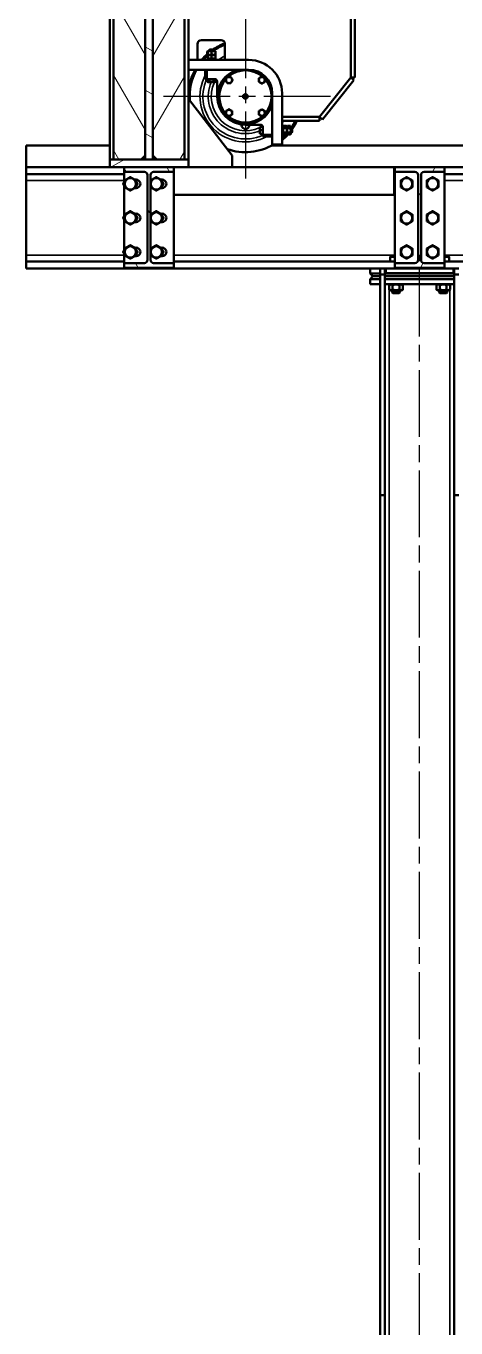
# Model space of a CAD drawing. Header units: millimetres. Extents: x 0 to 25230, y 0 to 17820.
# Drawn here: x 7001 to 8093, y 10786 to 14094 of the extents above; entities that cross this region are included whole.
import ezdxf

# ---------------------------------------------------------------- set-up
doc = ezdxf.new("R2010")
doc.units = ezdxf.units.MM
doc.header["$LTSCALE"] = 30
doc.linetypes.add('CHAIN', pattern=[0.7087, 0.4724, -0.0591, 0.1181, -0.0591])
for name, color, linetype, lineweight in [('Видимые тонкие (ГОСТ)', 7, 'Continuous', 35), ('Видимый контур (ГОСТ)', 7, 'Continuous', 50), ('Линия резьбы (ГОСТ)', 7, 'Continuous', 25), ('Маркер центра (ГОСТ)', 7, 'Continuous', 25), ('Осевая линия (ГОСТ)', 7, 'Continuous', 25), ('Штриховка (ГОСТ)', 7, 'Continuous', 18)]:
    doc.layers.add(name, color=color, linetype=linetype, lineweight=lineweight)
pattern_1 = [(60, (0, 0), (-82.4889, 47.62503), [])]
pattern_2 = [(120.0002, (0, 0), (-82.4888, -47.62525), [])]

msp = doc.modelspace()

# ---------------------------------------------------------------- hatches: boundary and pattern name
at = {"layer": 'Штриховка (ГОСТ)'}
h = msp.add_hatch(dxfattribs=at)
h.set_pattern_fill('ANSI31', color=256, scale=762, angle=75.0001754, style=0)
h.set_pattern_definition(pattern_2)
h.paths.add_polyline_path([(7293.0679, 13754.9985), (7303.0679, 13764.9985), (7303.0679, 14656.9985), (7293.0679, 14666.9985), (7223.0679, 14666.9985), (7223.0679, 13754.9985)])
h = msp.add_hatch(dxfattribs=at)
h.set_pattern_fill('ANSI31', color=256, scale=762, angle=105.0002455, style=0)
h.set_pattern_definition([(150.00025, (0, 0), (-47.62465, -82.4891), [])])
h.paths.add_polyline_path([(7303.0679, 14670.9985), (7303.0679, 14656.9985), (7303.0679, 13764.9985), (7303.0679, 13754.9985), (7323.0679, 13754.9985), (7323.0679, 13764.9985), (7323.0679, 14656.9985), (7323.0679, 14670.9985)])
h = msp.add_hatch(dxfattribs=at)
h.set_pattern_fill('ANSI31', color=256, scale=762, angle=14.9999778, style=0)
h.set_pattern_definition(pattern_1)
h.paths.add_polyline_path([(7333.0679, 14666.9985), (7323.0679, 14656.9985), (7323.0679, 13764.9985), (7333.0679, 13754.9985), (7403.0679, 13754.9985), (7403.0679, 14666.9985)])
h = msp.add_hatch(dxfattribs=at)
h.set_pattern_fill('ANSI31', color=256, scale=762, angle=-14.9999778, style=0)
h.set_pattern_definition([(30, (0, 0), (-47.62503, 82.4889), [])])
h.paths.add_polyline_path([(7213.0679, 13754.9985), (7213.0679, 13734.9985), (7250.0679, 13734.9985), (7376.0679, 13734.9985), (7413.0679, 13734.9985), (7413.0679, 13754.9985), (7403.0679, 13754.9985), (7333.0679, 13754.9985), (7323.0679, 13754.9985), (7303.0679, 13754.9985), (7293.0679, 13754.9985), (7223.0679, 13754.9985)])
h = msp.add_hatch(dxfattribs=at)
h.set_pattern_fill('ANSI31', color=256, scale=762, angle=75.0001754, style=0)
h.set_pattern_definition(pattern_2)
edge = h.paths.add_edge_path()
edge.add_line((7250.0679, 13734.9985), (7250.0679, 13723.4985))
edge.add_line((7250.0679, 13723.4985), (7301.3179, 13723.4985))
edge.add_ellipse((7301.3179, 13715.4985), major_axis=(8, 0), ratio=1, start_angle=0, end_angle=90, ccw=False)
edge.add_line((7309.3179, 13715.4985), (7309.3179, 13499.4985))
edge.add_ellipse((7301.3179, 13499.4985), major_axis=(0, -8), ratio=1, start_angle=0, end_angle=90, ccw=False)
edge.add_line((7301.3179, 13491.4985), (7250.0679, 13491.4985))
edge.add_line((7250.0679, 13491.4985), (7250.0679, 13479.9985))
edge.add_line((7250.0679, 13479.9985), (7376.0679, 13479.9985))
edge.add_line((7376.0679, 13479.9985), (7376.0679, 13491.4985))
edge.add_line((7376.0679, 13491.4985), (7324.8179, 13491.4985))
edge.add_ellipse((7324.8179, 13499.4985), major_axis=(-8, 0), ratio=1, start_angle=0, end_angle=90, ccw=False)
edge.add_line((7316.8179, 13499.4985), (7316.8179, 13715.4985))
edge.add_ellipse((7324.8179, 13715.4985), major_axis=(0, 8), ratio=1, start_angle=0, end_angle=90, ccw=False)
edge.add_line((7324.8179, 13723.4985), (7376.0679, 13723.4985))
edge.add_line((7376.0679, 13723.4985), (7376.0679, 13734.9985))
edge.add_line((7376.0679, 13734.9985), (7250.0679, 13734.9985))
h = msp.add_hatch(dxfattribs=at)
h.set_pattern_fill('ANSI31', color=256, scale=762, angle=14.9999778, style=0)
h.set_pattern_definition(pattern_1)
edge = h.paths.add_edge_path()
edge.add_line((7937.5679, 13734.9985), (7937.5679, 13723.4985))
edge.add_line((7937.5679, 13723.4985), (7988.8179, 13723.4985))
edge.add_ellipse((7988.8179, 13715.4985), major_axis=(8, 0), ratio=1, start_angle=0, end_angle=90, ccw=False)
edge.add_line((7996.8179, 13715.4985), (7996.8179, 13499.4985))
edge.add_ellipse((7988.8179, 13499.4985), major_axis=(0, -8), ratio=1, start_angle=0, end_angle=90, ccw=False)
edge.add_line((7988.8179, 13491.4985), (7937.5679, 13491.4985))
edge.add_line((7937.5679, 13491.4985), (7937.5679, 13479.9985))
edge.add_line((7937.5679, 13479.9985), (8063.5679, 13479.9985))
edge.add_line((8063.5679, 13479.9985), (8063.5679, 13491.4985))
edge.add_line((8063.5679, 13491.4985), (8012.3179, 13491.4985))
edge.add_ellipse((8012.3179, 13499.4985), major_axis=(-8, 0), ratio=1, start_angle=0, end_angle=90, ccw=False)
edge.add_line((8004.3179, 13499.4985), (8004.3179, 13715.4985))
edge.add_ellipse((8012.3179, 13715.4985), major_axis=(0, 8), ratio=1, start_angle=0, end_angle=90, ccw=False)
edge.add_line((8012.3179, 13723.4985), (8063.5679, 13723.4985))
edge.add_line((8063.5679, 13723.4985), (8063.5679, 13734.9985))
edge.add_line((8063.5679, 13734.9985), (7937.5679, 13734.9985))

# ---------------------------------------------------------------- linework, layer by layer
at = {"layer": 'Видимые тонкие (ГОСТ)'}
for p, q in [((7461.0679, 13958.9985), (7461.0679, 13982.9985)), ((7626.0679, 13817.9985), (7602.0679, 13817.9985)), ((7000.5679, 13701.4985), (7250.0679, 13701.4985)), ((7280.5679, 13701.4985), (7287.05, 13701.4985)), ((7346.5679, 13701.4985), (7353.05, 13701.4985)), ((7936.0679, 13701.4985), (7937.5679, 13701.4985)), ((8063.5679, 13701.4985), (8970.5679, 13701.4985)), ((7000.5679, 13511.4985), (7250.0679, 13511.4985)), ((7280.5679, 13511.4985), (7287.05, 13511.4985)), ((7346.5679, 13511.4985), (7353.05, 13511.4985)), ((7376.0679, 13511.4985), (7937.5679, 13511.4985)), ((8063.5679, 13511.4985), (8970.5679, 13511.4985)), ((7923.5679, 13435.9778), (7923.5679, 13437.9985)), ((8077.5679, 13435.9778), (8077.5679, 13437.9985)), ((7923.5679, 9554.9985), (7923.5679, 13424.0192)), ((8077.5679, 9554.9985), (8077.5679, 13424.0192))]:
    msp.add_line(p, q, dxfattribs=at)
for radius in [2.3067, 2.1308]:
    msp.add_circle((7558.0679, 13914.9985), radius, dxfattribs=at)
for radius, start, end in [(115.5229, 116.7518445, 126.3863486), (108.0423, 118.7698705, 120.5964403), (115.5229, 151.9992921, 298.0007079), (108.0423, 155.9679404, 294.0320596), (87.0396, 149.867511, 150.3030843), (94.5202, 157.2841751, 292.7158249), (87.0396, 155.2064957, 294.7935043), (87.0396, 297.7909784, 300.132489), (115.5229, 323.6136514, 327.5413968)]:
    msp.add_arc((7558.0679, 13914.9985), radius, start, end, dxfattribs=at)
at = {"layer": 'Видимый контур (ГОСТ)'}
for p, q in [((7213.0679, 13754.9985), (7213.0679, 14670.9985)), ((7223.0679, 14666.9985), (7223.0679, 13754.9985)), ((7303.0679, 14670.9985), (7303.0679, 13754.9985)), ((7303.0679, 13764.9985), (7303.0679, 14656.9985)), ((7323.0679, 13754.9985), (7323.0679, 14670.9985)), ((7323.0679, 14656.9985), (7323.0679, 13764.9985)), ((7403.0679, 13754.9985), (7403.0679, 14666.9985)), ((7413.0679, 14670.9985), (7413.0679, 13754.9985)), ((7826.0679, 13962.9985), (7826.0679, 14112.9985)), ((7836.0679, 13962.9985), (7836.0679, 14112.9985)), ((7446.0679, 14057.9985), (7496.0679, 14057.9985)), ((7436.0679, 14007.9985), (7436.0679, 14047.9985)), ((7462.5679, 14029.95), (7461.0982, 14029.1015)), ((7461.0982, 14029.1015), (7461.0982, 14022.8033)), ((7463.5179, 14030.4985), (7462.5679, 14029.95)), ((7462.5679, 14029.1015), (7462.5679, 14029.95)), ((7462.5679, 14029.1015), (7462.5679, 14021.8955)), ((7480.6179, 14030.4985), (7463.5179, 14030.4985)), ((7467.0679, 14033.9985), (7466.0679, 14032.9985)), ((7478.0679, 14032.9985), (7466.0679, 14032.9985)), ((7466.0679, 14030.4985), (7466.0679, 14032.9985)), ((7467.0679, 14033.9985), (7477.0679, 14033.9985)), ((7472.0679, 14029.1015), (7472.0679, 14021.8955)), ((7477.0679, 14033.9985), (7478.0679, 14032.9985)), ((7478.0679, 14030.4985), (7478.0679, 14032.9985)), ((7480.6179, 14030.4985), (7481.5679, 14029.95)), ((7481.5679, 14029.95), (7481.5679, 14029.1015)), ((7481.5679, 14029.1015), (7481.5679, 14021.8955)), ((7506.0679, 14047.9985), (7506.0679, 14007.9985)), ((7566.0679, 14007.9985), (7413.0679, 14007.9985)), ((7462.4679, 14010.4985), (7481.6679, 14010.4985)), ((7462.4679, 14009.3722), (7462.4679, 14010.4985)), ((7462.5679, 14021.047), (7462.5679, 14021.8955)), ((7463.5179, 14020.4985), (7462.5679, 14021.047)), ((7463.5179, 14020.4985), (7462.5679, 14019.95)), ((7462.5679, 14019.1015), (7462.5679, 14019.95)), ((7462.5679, 14019.1015), (7462.5679, 14011.8955)), ((7462.5679, 14011.047), (7462.5679, 14011.8955)), ((7463.5179, 14010.4985), (7462.5679, 14011.047)), ((7480.6179, 14020.4985), (7463.5179, 14020.4985)), ((7463.5179, 14020.4985), (7480.6179, 14020.4985)), ((7472.0679, 14019.1015), (7472.0679, 14011.8955)), ((7480.6179, 14020.4985), (7481.5679, 14021.047)), ((7480.6179, 14020.4985), (7481.5679, 14019.95)), ((7480.6179, 14010.4985), (7481.5679, 14011.047)), ((7481.5679, 14021.8955), (7481.5679, 14021.047)), ((7481.5679, 14019.95), (7481.5679, 14019.1015)), ((7481.5679, 14019.1015), (7481.5679, 14011.8955)), ((7481.5679, 14011.8955), (7481.5679, 14011.047)), ((7481.6679, 14007.9985), (7481.6679, 14010.4985)), ((7413.0679, 13982.9985), (7566.0679, 13982.9985)), ((7456.0679, 13978.9985), (7456.1689, 13978.9985)), ((7456.0679, 13978.9985), (7456.0679, 13958.9985)), ((7461.0679, 13958.9985), (7456.0679, 13958.9985)), ((7456.1689, 13982.9985), (7456.1689, 13978.9985)), ((7461.0679, 13958.9985), (7481.0679, 13958.9985)), ((7461.6756, 13952.5621), (7461.6756, 13958.9985)), ((7466.8717, 13952.5621), (7466.8717, 13958.9985)), ((7477.264, 13952.5621), (7477.264, 13958.9985)), ((7482.4602, 13952.5621), (7482.4602, 13958.8007)), ((7746.0679, 13862.9985), (7826.0679, 13962.9985)), ((7836.0679, 13962.9985), (7826.0679, 13962.9985)), ((7826.0679, 13962.9985), (7833.8766, 13956.7515)), ((7463.5179, 13951.4985), (7461.6756, 13952.5621)), ((7480.6179, 13951.4985), (7463.5179, 13951.4985)), ((7480.6179, 13951.4985), (7482.4602, 13952.5621)), ((7486.0679, 13953.9985), (7486.0679, 13914.9985)), ((7833.8766, 13956.7515), (7753.9156, 13856.8003)), ((7524.2179, 13764.9985), (7413.0679, 13908.8397)), ((7626.0679, 13922.9985), (7626.0679, 13792.9985)), ((7651.0679, 13792.9985), (7651.0679, 13922.9985)), ((7651.0679, 13862.9985), (7746.0679, 13862.9985)), ((7746.0679, 13862.9985), (7746.0679, 13852.9985)), ((7746.1069, 13863.0473), (7753.9156, 13856.8003)), ((7558.0679, 13842.9985), (7597.0679, 13842.9985)), ((7594.5679, 13837.5485), (7594.8277, 13837.9985)), ((7594.5679, 13820.4485), (7594.5679, 13837.5485)), ((7595.6315, 13837.9985), (7594.8277, 13837.9985)), ((7595.6315, 13837.9985), (7602.0679, 13837.9985)), ((7595.6315, 13828.9985), (7602.0679, 13828.9985)), ((7602.0679, 13837.9985), (7602.0679, 13817.9985)), ((7746.0679, 13852.9985), (7651.0679, 13852.9985)), ((7651.0679, 13838.5985), (7653.5679, 13838.5985)), ((7653.5679, 13830.4084), (7651.0679, 13829.4985)), ((7651.0679, 13828.4985), (7653.5679, 13829.4084)), ((7653.5679, 13837.5485), (7654.9649, 13839.9681)), ((7653.5679, 13838.5985), (7653.5679, 13830.4084)), ((7653.5679, 13830.4084), (7653.5679, 13829.4084)), ((7653.5679, 13829.4084), (7653.5679, 13819.3985)), ((7662.1709, 13839.9681), (7654.9649, 13839.9681)), ((7662.1709, 13834.4833), (7654.9649, 13834.4833)), ((7663.5679, 13837.5485), (7662.1709, 13839.9681)), ((7663.5679, 13837.5485), (7664.9649, 13839.9681)), ((7663.5679, 13820.4485), (7663.5679, 13837.5485)), ((7663.5679, 13837.5485), (7663.5679, 13820.4485)), ((7672.1709, 13839.9681), (7664.9649, 13839.9681)), ((7672.1709, 13834.4833), (7664.9649, 13834.4833)), ((7673.5679, 13837.5485), (7672.1709, 13839.9681)), ((7673.5679, 13820.4485), (7673.5679, 13837.5485)), ((7673.5679, 13834.9985), (7676.0679, 13834.9985)), ((7676.0679, 13822.9985), (7676.0679, 13834.9985)), ((7677.0679, 13833.9985), (7676.0679, 13834.9985)), ((7677.0679, 13833.9985), (7677.0679, 13823.9985)), ((7594.5679, 13820.4485), (7594.8277, 13819.9985)), ((7594.8277, 13819.9985), (7595.6315, 13819.9985)), ((7595.6315, 13819.9985), (7602.0679, 13819.9985)), ((7602.0679, 13812.9985), (7602.0679, 13817.9985)), ((7602.0679, 13812.9985), (7622.0679, 13812.9985)), ((7622.0679, 13813.0995), (7622.0679, 13812.9985)), ((7622.0679, 13813.0995), (7626.0679, 13813.0995)), ((7651.0679, 13819.3985), (7653.5679, 13819.3985)), ((7653.5679, 13820.4485), (7654.9649, 13818.0288)), ((7662.1709, 13823.5137), (7654.9649, 13823.5137)), ((7662.1709, 13818.0288), (7654.9649, 13818.0288)), ((7663.5679, 13820.4485), (7662.1709, 13818.0288)), ((7663.5679, 13820.4485), (7664.9649, 13818.0288)), ((7672.1709, 13823.5137), (7664.9649, 13823.5137)), ((7672.1709, 13818.0288), (7664.9649, 13818.0288)), ((7673.5679, 13820.4485), (7672.1709, 13818.0288)), ((7673.5679, 13822.9985), (7676.0679, 13822.9985)), ((7677.0679, 13823.9985), (7676.0679, 13822.9985)), ((7000.5679, 13789.9985), (7000.5679, 13734.9985)), ((7000.5679, 13789.9985), (7213.0679, 13789.9985)), ((7293.0679, 13754.9985), (7303.0679, 13764.9985)), ((7323.0679, 13764.9985), (7333.0679, 13754.9985)), ((7524.2179, 13734.9985), (7524.2179, 13764.9985)), ((7624.4254, 13789.9985), (8970.5679, 13789.9985)), ((7626.0679, 13792.9985), (7651.0679, 13792.9985)), ((7000.5679, 13734.9985), (7000.5679, 13717.4985)), ((7000.5679, 13734.9985), (7213.0679, 13734.9985)), ((7213.0679, 13754.9985), (7213.0679, 13734.9985)), ((7413.0679, 13754.9985), (7213.0679, 13754.9985)), ((7213.0679, 13734.9985), (7413.0679, 13734.9985)), ((7223.0679, 13754.9985), (7293.0679, 13754.9985)), ((7250.0679, 13734.9985), (7250.0679, 13723.4985)), ((7376.0679, 13734.9985), (7250.0679, 13734.9985)), ((7303.0679, 13754.9985), (7323.0679, 13754.9985)), ((7333.0679, 13754.9985), (7403.0679, 13754.9985)), ((7376.0679, 13723.4985), (7376.0679, 13734.9985)), ((7413.0679, 13734.9985), (7413.0679, 13754.9985)), ((7413.0679, 13734.9985), (7936.0679, 13734.9985)), ((7936.0679, 13734.9985), (7937.5679, 13734.9985)), ((7936.0679, 13734.9985), (7936.0679, 13664.9985)), ((7937.5679, 13734.9985), (7937.5679, 13723.4985)), ((8063.5679, 13734.9985), (7937.5679, 13734.9985)), ((8063.5679, 13734.9985), (8718.5679, 13734.9985)), ((8063.5679, 13723.4985), (8063.5679, 13734.9985)), ((7000.5679, 13717.4985), (7000.5679, 13701.4985)), ((7000.5679, 13717.4985), (7250.0679, 13717.4985)), ((7000.5679, 13701.4985), (7000.5679, 13511.4985)), ((7250.0679, 13723.4985), (7250.0679, 13491.4985)), ((7250.0679, 13723.4985), (7301.3179, 13723.4985)), ((7309.3179, 13715.4985), (7309.3179, 13499.4985)), ((7316.8179, 13499.4985), (7316.8179, 13715.4985)), ((7324.8179, 13723.4985), (7376.0679, 13723.4985)), ((7376.0679, 13723.4985), (7376.0679, 13664.9985)), ((7936.0679, 13717.4985), (7937.5679, 13717.4985)), ((7937.5679, 13723.4985), (7988.8179, 13723.4985)), ((7937.5679, 13723.4985), (7937.5679, 13491.4985)), ((7996.8179, 13715.4985), (7996.8179, 13499.4985)), ((8004.3179, 13499.4985), (8004.3179, 13715.4985)), ((8012.3179, 13723.4985), (8063.5679, 13723.4985)), ((8063.5679, 13491.4985), (8063.5679, 13723.4985)), ((8063.5679, 13717.4985), (8970.5679, 13717.4985)), ((7376.0679, 13491.4985), (7376.0679, 13664.9985)), ((7376.0679, 13664.9985), (7936.0679, 13664.9985)), ((7000.5679, 13511.4985), (7000.5679, 13495.4985)), ((7926.3179, 13507.9985), (7925.5679, 13507.5655)), ((7925.5679, 13507.5655), (7925.5679, 13506.2257)), ((7925.5679, 13506.2257), (7925.5679, 13495.4985)), ((7926.3179, 13507.9985), (7937.5679, 13507.9985)), ((8063.5679, 13507.9985), (8074.8179, 13507.9985)), ((8074.8179, 13507.9985), (8075.5679, 13507.5655)), ((8075.5679, 13506.2257), (8075.5679, 13507.5655)), ((8075.5679, 13506.2257), (8075.5679, 13495.4985)), ((7000.5679, 13495.4985), (7000.5679, 13477.9985)), ((7000.5679, 13495.4985), (7250.0679, 13495.4985)), ((7000.5679, 13477.9985), (7250.0679, 13477.9985)), ((7301.3179, 13491.4985), (7250.0679, 13491.4985)), ((7250.0679, 13491.4985), (7250.0679, 13479.9985)), ((7250.0679, 13479.9985), (7250.0679, 13477.9985)), ((7250.0679, 13479.9985), (7376.0679, 13479.9985)), ((7250.0679, 13477.9985), (7376.0679, 13477.9985)), ((7376.0679, 13491.4985), (7324.8179, 13491.4985)), ((7376.0679, 13495.4985), (7937.5679, 13495.4985)), ((7376.0679, 13479.9985), (7376.0679, 13491.4985)), ((7376.0679, 13477.9985), (7376.0679, 13479.9985)), ((7376.0679, 13477.9985), (7900.5679, 13477.9985)), ((7874.5679, 13477.9985), (7874.5679, 13464.9985)), ((7874.5679, 13477.9985), (7900.5679, 13477.9985)), ((7881.5679, 13457.9985), (7874.5679, 13464.9985)), ((7900.5679, 13464.9985), (7874.5679, 13464.9985)), ((7900.5679, 13477.9985), (7900.5679, 13462.9985)), ((7900.5679, 13477.9985), (7912.5679, 13477.9985)), ((7900.5679, 13462.9985), (7912.5679, 13462.9985)), ((7900.5679, 13462.9985), (7900.5679, 12901.9985)), ((7912.5679, 13477.9985), (7912.5679, 13462.9985)), ((7912.5679, 13477.9985), (7914.5679, 13477.9985)), ((7912.5679, 13477.9985), (7914.5679, 13477.9985)), ((8088.5679, 13464.9985), (7912.5679, 13464.9985)), ((7912.5679, 13462.9985), (7912.5679, 12901.9985)), ((7914.5679, 13477.9985), (8086.5679, 13477.9985)), ((7914.5679, 13465.9985), (7914.5679, 13477.9985)), ((7914.5679, 13465.9985), (8086.5679, 13465.9985)), ((7988.8179, 13491.4985), (7937.5679, 13491.4985)), ((7937.5679, 13491.4985), (7937.5679, 13479.9985)), ((7937.5679, 13479.9985), (8063.5679, 13479.9985)), ((7937.5679, 13479.9985), (7937.5679, 13477.9985)), ((8063.5679, 13491.4985), (8012.3179, 13491.4985)), ((8063.5679, 13495.4985), (8970.5679, 13495.4985)), ((8063.5679, 13479.9985), (8063.5679, 13491.4985)), ((8063.5679, 13477.9985), (8063.5679, 13479.9985)), ((8086.5679, 13465.9985), (8086.5679, 13477.9985)), ((8086.5679, 13477.9985), (8088.5679, 13477.9985)), ((8086.5679, 13477.9985), (8088.5679, 13477.9985)), ((8088.5679, 13477.9985), (8088.5679, 13462.9985)), ((8088.5679, 13477.9985), (8100.5679, 13477.9985)), ((8088.5679, 13462.9985), (8100.5679, 13462.9985)), ((8088.5679, 13462.9985), (8088.5679, 12901.9985)), ((7881.5679, 13457.9985), (7874.5679, 13450.9985)), ((7874.5679, 13450.9985), (7900.5679, 13450.9985)), ((7874.5679, 13437.9985), (7874.5679, 13450.9985)), ((7874.5679, 13437.9985), (7900.5679, 13437.9985)), ((7900.5679, 13457.9985), (7881.5679, 13457.9985)), ((7881.5679, 13457.9985), (7900.5679, 13457.9985)), ((8088.5679, 13457.9985), (7912.5679, 13457.9985)), ((7912.5679, 13457.9985), (8088.5679, 13457.9985)), ((7912.5679, 13450.9985), (8088.5679, 13450.9985)), ((7912.5679, 13437.9985), (8088.5679, 13437.9985)), ((7927.0679, 13437.9985), (7923.2474, 13435.7927)), ((7923.2474, 13424.2043), (7923.2474, 13435.7927)), ((7931.9076, 13424.2043), (7931.9076, 13435.7927)), ((7949.2281, 13424.2043), (7949.2281, 13435.7927)), ((7954.0679, 13437.9985), (7957.8884, 13435.7927)), ((7957.8884, 13424.2043), (7957.8884, 13435.7927)), ((8047.0679, 13437.9985), (8043.2474, 13435.7927)), ((8043.2474, 13424.2043), (8043.2474, 13435.7927)), ((8051.9076, 13424.2043), (8051.9076, 13435.7927)), ((8069.2281, 13424.2043), (8069.2281, 13435.7927)), ((8074.0679, 13437.9985), (8077.8884, 13435.7927)), ((8077.8884, 13424.2043), (8077.8884, 13435.7927)), ((7927.0679, 13421.9985), (7923.2474, 13424.2043)), ((7927.0679, 13421.9985), (7954.0679, 13421.9985)), ((7930.5679, 13421.9985), (7930.5679, 13417.1651)), ((7930.5679, 13417.1651), (7950.5679, 13417.1651)), ((7932.2346, 13415.4985), (7930.5679, 13417.1651)), ((7948.9012, 13415.4985), (7932.2346, 13415.4985)), ((7948.9012, 13415.4985), (7950.5679, 13417.1651)), ((7950.5679, 13421.9985), (7950.5679, 13417.1651)), ((7954.0679, 13421.9985), (7957.8884, 13424.2043)), ((8047.0679, 13421.9985), (8043.2474, 13424.2043)), ((8047.0679, 13421.9985), (8074.0679, 13421.9985)), ((8050.5679, 13421.9985), (8050.5679, 13417.1651)), ((8050.5679, 13417.1651), (8070.5679, 13417.1651)), ((8052.2346, 13415.4985), (8050.5679, 13417.1651)), ((8068.9012, 13415.4985), (8052.2346, 13415.4985)), ((8068.9012, 13415.4985), (8070.5679, 13417.1651)), ((8070.5679, 13421.9985), (8070.5679, 13417.1651)), ((8074.0679, 13421.9985), (8077.8884, 13424.2043)), ((7900.5679, 9554.9985), (7900.5679, 12901.9985)), ((7900.5679, 12901.9985), (7912.5679, 12901.9985)), ((7912.5679, 9554.9985), (7912.5679, 12901.9985)), ((8088.5679, 9554.9985), (8088.5679, 12901.9985)), ((8088.5679, 12901.9985), (8100.5679, 12901.9985))]:
    msp.add_line(p, q, dxfattribs=at)
for centre, radius in [((7516.3486, 13956.7178), 7.6), ((7599.7872, 13956.7178), 7.6), ((7558.0679, 13914.9985), 3.25), ((7558.0679, 13914.9985), 3.1941), ((7516.3486, 13873.2792), 7.6), ((7599.7872, 13873.2792), 7.6), ((7265.5679, 13692.9985), 14.25), ((7331.5679, 13692.9985), 14.25), ((7967.5679, 13692.9985), 14.25), ((8033.5679, 13692.9985), 14.25), ((7265.5679, 13606.4985), 14.25), ((7331.5679, 13606.4985), 14.25), ((7967.5679, 13606.4985), 14.25), ((8033.5679, 13606.4985), 14.25), ((7265.5679, 13519.9985), 14.25), ((7331.5679, 13519.9985), 14.25), ((7967.5679, 13519.9985), 14.25), ((8033.5679, 13519.9985), 14.25)]:
    msp.add_circle(centre, radius, dxfattribs=at)
for centre, radius, start, end in [((7446.0679, 14047.9985), 10, 90, 180), ((7496.0679, 14047.9985), 10, 0, 90), ((7558.0679, 13914.9985), 145, 111.1246576, 124.8461094), ((7558.0679, 13914.9985), 141.5214, 111.5575468, 124.422115), ((7558.0679, 13914.9985), 145, 131.1947634, 140.1052517), ((7558.0679, 13914.9985), 141.5214, 132.4393579, 138.9175555), ((7566.0679, 13922.9985), 85, 0, 90), ((7558.0679, 13914.9985), 145, 152.032833, 182.5052869), ((7558.0679, 13914.9985), 141.5214, 151.2824191, 184.5549523), ((7481.0679, 13953.9985), 5, 0, 90), ((7558.0679, 13914.9985), 71, 106.7151499, 343.2848501), ((7558.0679, 13914.9985), 67.5, 134.324897, 222.5589185), ((7558.0679, 13914.9985), 66.5, 137.765258, 221.6120322), ((7558.0679, 13914.9985), 67.5, 44.324897, 132.5589185), ((7558.0679, 13914.9985), 66.5, 47.765258, 131.6120322), ((7558.0679, 13914.9985), 68, 0, 90), ((7566.0679, 13922.9985), 60, 0, 90), ((7558.0679, 13987.4985), 10, 329.6686476, 333.2103915), ((7558.0679, 13914.9985), 67.5, 317.4410815, 42.5589185), ((7558.0679, 13914.9985), 66.5, 318.3879678, 41.6120322), ((7558.0679, 13914.9985), 72, 180, 270), ((7558.0679, 13914.9985), 5.5, 120, 180), ((7558.0679, 13914.9985), 5.5, 180, 240), ((7558.0679, 13914.9985), 5.5, 60, 120), ((7558.0679, 13914.9985), 5.5, 240, 300), ((7558.0679, 13914.9985), 5.5, 0, 60), ((7558.0679, 13914.9985), 5.5, 300, 0), ((7558.0679, 13914.9985), 67.5, 224.324897, 315.675103), ((7558.0679, 13914.9985), 66.5, 227.765258, 312.234742), ((7558.0679, 13842.4985), 10, 173.1775457, 2.865984), ((7597.0679, 13837.9985), 5, 0, 90), ((7558.0679, 13914.9985), 141.5214, 325.577885, 334.0175249), ((7558.0679, 13914.9985), 145, 325.1538906, 334.685528), ((7558.0679, 13914.9985), 145, 309.8947483, 318.0288566), ((7558.0679, 13914.9985), 141.5214, 311.0824445, 316.7491202), ((7558.0679, 13914.9985), 141.5214, 250.8335286, 300.4512944), ((7558.0679, 13914.9985), 145, 300.450314, 302.7139407), ((7280.0679, 13692.9985), 11, 254.7928337, 105.2071663), ((7301.3179, 13715.4985), 8, 0, 90), ((7324.8179, 13715.4985), 8, 90, 180), ((7346.0679, 13692.9985), 11, 254.7928337, 105.2071663), ((7988.8179, 13715.4985), 8, 0, 90), ((8012.3179, 13715.4985), 8, 90, 180), ((7280.0679, 13606.4985), 11, 254.7928337, 105.2071663), ((7346.0679, 13606.4985), 11, 254.7928337, 105.2071663), ((7280.0679, 13519.9985), 11, 254.7928337, 105.2071663), ((7346.0679, 13519.9985), 11, 254.7928337, 105.2071663), ((7301.3179, 13499.4985), 8, 270, 0), ((7324.8179, 13499.4985), 8, 180, 270), ((7988.8179, 13499.4985), 8, 270, 0), ((8012.3179, 13499.4985), 8, 180, 270)]:
    msp.add_arc(centre, radius, start, end, dxfattribs=at)
msp.add_ellipse((7472.0679, 14009.3722), major_axis=(0, -26.3758), ratio=0.363970234, start_param=4.71238898, end_param=4.76449589, dxfattribs=at)
for points, weights in [([(7462.5679, 14029.7565), (7461.8731, 14029.5489), (7461.0982, 14029.1015)], [1.0586772248, 1.03934546673, 1]), ([(7472.0679, 14029.1015), (7467.3179, 14030.6848), (7462.5679, 14029.1015)], [1, 1.15470053838, 1]), ([(7481.5679, 14029.1015), (7476.8179, 14030.6848), (7472.0679, 14029.1015)], [1, 1.15470053838, 1]), ([(7462.5679, 14021.8955), (7467.3179, 14020.3121), (7472.0679, 14021.8955)], [1, 1.15470053838, 1]), ([(7472.0679, 14019.1015), (7467.3179, 14020.6848), (7462.5679, 14019.1015)], [1, 1.15470053838, 1]), ([(7462.5679, 14011.8955), (7467.3179, 14010.3121), (7472.0679, 14011.8955)], [1, 1.15470053838, 1]), ([(7472.0679, 14021.8955), (7476.8179, 14020.3121), (7481.5679, 14021.8955)], [1, 1.15470053838, 1]), ([(7481.5679, 14019.1015), (7476.8179, 14020.6848), (7472.0679, 14019.1015)], [1, 1.15470053838, 1]), ([(7472.0679, 14011.8955), (7476.8179, 14010.3121), (7481.5679, 14011.8955)], [1, 1.15470053838, 1]), ([(7511.7298, 13964.7178), (7509.4204, 13960.7178), (7507.111, 13956.7178)], [1.16025403784, 1.33974596216, 1.16025403784]), ([(7520.9674, 13964.7178), (7516.3486, 13964.7178), (7511.7298, 13964.7178)], [1.16025403784, 1.33974596216, 1.16025403784]), ([(7525.5862, 13956.7178), (7523.2768, 13960.7178), (7520.9674, 13964.7178)], [1.16025403784, 1.33974596216, 1.16025403784]), ([(7599.7872, 13965.9554), (7595.7872, 13963.646), (7591.7872, 13961.3366)], [1.16025403784, 1.33974596216, 1.16025403784]), ([(7591.7872, 13961.3366), (7591.7872, 13956.7178), (7591.7872, 13952.099)], [1.16025403784, 1.33974596216, 1.16025403784]), ([(7607.7872, 13961.3366), (7603.7872, 13963.646), (7599.7872, 13965.9554)], [1.16025403784, 1.33974596216, 1.16025403784]), ([(7607.7872, 13952.099), (7607.7872, 13956.7178), (7607.7872, 13961.3366)], [1.16025403784, 1.33974596216, 1.16025403784]), ([(7466.8717, 13952.5621), (7464.2737, 13951.0621), (7461.6756, 13952.5621)], [1.16025403784, 1.33974596216, 1.16025403784]), ([(7477.264, 13952.5621), (7472.0679, 13951.0621), (7466.8717, 13952.5621)], [1.16025403784, 1.33974596216, 1.16025403784]), ([(7482.4602, 13952.5621), (7479.8621, 13951.0621), (7477.264, 13952.5621)], [1.16025403784, 1.33974596216, 1.16025403784]), ([(7507.111, 13956.7178), (7509.4204, 13952.7178), (7511.7298, 13948.7178)], [1.16025403784, 1.33974596216, 1.16025403784]), ([(7511.7298, 13948.7178), (7516.3486, 13948.7178), (7520.9674, 13948.7178)], [1.16025403784, 1.33974596216, 1.16025403784]), ([(7520.9674, 13948.7178), (7523.2768, 13952.7178), (7525.5862, 13956.7178)], [1.16025403784, 1.33974596216, 1.16025403784]), ([(7591.7872, 13952.099), (7595.7872, 13949.7896), (7599.7872, 13947.4802)], [1.16025403784, 1.33974596216, 1.16025403784]), ([(7599.7872, 13947.4802), (7603.7872, 13949.7896), (7607.7872, 13952.099)], [1.16025403784, 1.33974596216, 1.16025403784]), ([(7552.5679, 13918.1739), (7554.0416, 13919.0248), (7555.3179, 13919.7616)], [1, 1.0379548493, 1]), ([(7552.5679, 13914.9985), (7552.5679, 13916.4722), (7552.5679, 13918.1739)], [1, 1.0379548493, 1]), ([(7552.5679, 13911.8231), (7552.5679, 13913.5248), (7552.5679, 13914.9985)], [1, 1.0379548493, 1]), ([(7555.3179, 13910.2353), (7554.0416, 13910.9722), (7552.5679, 13911.8231)], [1, 1.0379548493, 1]), ([(7555.3179, 13919.7616), (7556.5942, 13920.4985), (7558.0679, 13921.3493)], [1, 1.0379548493, 1]), ([(7558.0679, 13908.6476), (7556.5942, 13909.4985), (7555.3179, 13910.2353)], [1, 1.0379548493, 1]), ([(7558.0679, 13921.3493), (7559.5416, 13920.4985), (7560.8179, 13919.7616)], [1, 1.0379548493, 1]), ([(7560.8179, 13910.2353), (7559.5416, 13909.4985), (7558.0679, 13908.6476)], [1, 1.0379548493, 1]), ([(7560.8179, 13919.7616), (7562.0942, 13919.0248), (7563.5679, 13918.1739)], [1, 1.0379548493, 1]), ([(7563.5679, 13911.8231), (7562.0942, 13910.9722), (7560.8179, 13910.2353)], [1, 1.0379548493, 1]), ([(7563.5679, 13918.1739), (7563.5679, 13916.4722), (7563.5679, 13914.9985)], [1, 1.0379548493, 1]), ([(7563.5679, 13914.9985), (7563.5679, 13913.5248), (7563.5679, 13911.8231)], [1, 1.0379548493, 1]), ([(7516.3486, 13882.5168), (7512.3486, 13880.2074), (7508.3486, 13877.898)], [1.16025403784, 1.33974596216, 1.16025403784]), ([(7508.3486, 13877.898), (7508.3486, 13873.2792), (7508.3486, 13868.6604)], [1.16025403784, 1.33974596216, 1.16025403784]), ([(7508.3486, 13868.6604), (7512.3486, 13866.351), (7516.3486, 13864.0416)], [1.16025403784, 1.33974596216, 1.16025403784]), ([(7524.3486, 13877.898), (7520.3486, 13880.2074), (7516.3486, 13882.5168)], [1.16025403784, 1.33974596216, 1.16025403784]), ([(7516.3486, 13864.0416), (7520.3486, 13866.351), (7524.3486, 13868.6604)], [1.16025403784, 1.33974596216, 1.16025403784]), ([(7524.3486, 13868.6604), (7524.3486, 13873.2792), (7524.3486, 13877.898)], [1.16025403784, 1.33974596216, 1.16025403784]), ([(7599.7872, 13882.5168), (7595.7872, 13880.2074), (7591.7872, 13877.898)], [1.16025403784, 1.33974596216, 1.16025403784]), ([(7591.7872, 13877.898), (7591.7872, 13873.2792), (7591.7872, 13868.6604)], [1.16025403784, 1.33974596216, 1.16025403784]), ([(7591.7872, 13868.6604), (7595.7872, 13866.351), (7599.7872, 13864.0416)], [1.16025403784, 1.33974596216, 1.16025403784]), ([(7607.7872, 13877.898), (7603.7872, 13880.2074), (7599.7872, 13882.5168)], [1.16025403784, 1.33974596216, 1.16025403784]), ([(7599.7872, 13864.0416), (7603.7872, 13866.351), (7607.7872, 13868.6604)], [1.16025403784, 1.33974596216, 1.16025403784]), ([(7607.7872, 13868.6604), (7607.7872, 13873.2792), (7607.7872, 13877.898)], [1.16025403784, 1.33974596216, 1.16025403784]), ([(7595.6315, 13828.9985), (7594.1315, 13833.4985), (7595.6315, 13837.9985)], [1.16025403784, 1.33974596216, 1.16025403784]), ([(7595.6315, 13819.9985), (7594.1315, 13824.4985), (7595.6315, 13828.9985)], [1.16025403784, 1.33974596216, 1.16025403784]), ([(7654.9649, 13839.9681), (7653.3815, 13837.2257), (7654.9649, 13834.4833)], [1, 1.15470053838, 1]), ([(7654.9649, 13834.4833), (7653.3815, 13828.9985), (7654.9649, 13823.5137)], [1, 1.15470053838, 1]), ([(7662.1709, 13834.4833), (7663.7542, 13837.2257), (7662.1709, 13839.9681)], [1, 1.15470053838, 1]), ([(7662.1709, 13823.5137), (7663.7542, 13828.9985), (7662.1709, 13834.4833)], [1, 1.15470053838, 1]), ([(7664.9649, 13839.9681), (7663.3815, 13837.2257), (7664.9649, 13834.4833)], [1, 1.15470053838, 1]), ([(7664.9649, 13834.4833), (7663.3815, 13828.9985), (7664.9649, 13823.5137)], [1, 1.15470053838, 1]), ([(7672.1709, 13834.4833), (7673.7542, 13837.2257), (7672.1709, 13839.9681)], [1, 1.15470053838, 1]), ([(7672.1709, 13823.5137), (7673.7542, 13828.9985), (7672.1709, 13834.4833)], [1, 1.15470053838, 1]), ([(7654.9649, 13823.5137), (7653.3815, 13820.7712), (7654.9649, 13818.0288)], [1, 1.15470053838, 1]), ([(7662.1709, 13818.0288), (7663.7542, 13820.7712), (7662.1709, 13823.5137)], [1, 1.15470053838, 1]), ([(7664.9649, 13823.5137), (7663.3815, 13820.7712), (7664.9649, 13818.0288)], [1, 1.15470053838, 1]), ([(7672.1709, 13818.0288), (7673.7542, 13820.7712), (7672.1709, 13823.5137)], [1, 1.15470053838, 1]), ([(7247.0927, 13692.9985), (7248.6718, 13695.7336), (7250.0679, 13698.1517)], [1, 1.04800271727, 1.06621548178]), ([(7265.5679, 13710.319), (7258.0679, 13705.9889), (7250.5679, 13701.6587)], [1.16025403784, 1.33974596216, 1.16025403784]), ([(7250.5679, 13701.6587), (7250.5679, 13692.9985), (7250.5679, 13684.3382)], [1.16025403784, 1.33974596216, 1.16025403784]), ([(7280.5679, 13701.6587), (7273.0679, 13705.9889), (7265.5679, 13710.319)], [1.16025403784, 1.33974596216, 1.16025403784]), ([(7277.8256, 13703.7675), (7278.0542, 13703.3715), (7278.2807, 13702.9792)], [1.06680378458, 1.06977004237, 1.07190202357]), ([(7280.5679, 13684.3382), (7280.5679, 13692.9985), (7280.5679, 13701.6587)], [1.16025403784, 1.33974596216, 1.16025403784]), ([(7280.5679, 13699.0177), (7282.1895, 13696.209), (7284.0431, 13692.9985)], [1.07190202357, 1.05682167291, 1]), ([(7331.5679, 13710.319), (7324.1624, 13706.0434), (7316.8179, 13701.8031)], [1.16025403784, 1.33713867075, 1.16539287386]), ([(7346.5679, 13701.6587), (7339.0679, 13705.9889), (7331.5679, 13710.319)], [1.16025403784, 1.33974596216, 1.16025403784]), ([(7343.8256, 13703.7675), (7344.0542, 13703.3715), (7344.2807, 13702.9792)], [1.06680378458, 1.06977004237, 1.07190202357]), ([(7346.5679, 13684.3382), (7346.5679, 13692.9985), (7346.5679, 13701.6587)], [1.16025403784, 1.33974596216, 1.16025403784]), ([(7346.5679, 13699.0177), (7348.1895, 13696.209), (7350.0431, 13692.9985)], [1.07190202357, 1.05682167291, 1]), ([(7967.5679, 13710.319), (7960.0679, 13705.9889), (7952.5679, 13701.6587)], [1.16025403784, 1.33974596216, 1.16025403784]), ([(7952.5679, 13701.6587), (7952.5679, 13692.9985), (7952.5679, 13684.3382)], [1.16025403784, 1.33974596216, 1.16025403784]), ([(7982.5679, 13701.6587), (7975.0679, 13705.9889), (7967.5679, 13710.319)], [1.16025403784, 1.33974596216, 1.16025403784]), ([(7982.5679, 13684.3382), (7982.5679, 13692.9985), (7982.5679, 13701.6587)], [1.16025403784, 1.33974596216, 1.16025403784]), ([(8033.5679, 13710.319), (8026.0679, 13705.9889), (8018.5679, 13701.6587)], [1.16025403784, 1.33974596216, 1.16025403784]), ([(8018.5679, 13701.6587), (8018.5679, 13692.9985), (8018.5679, 13684.3382)], [1.16025403784, 1.33974596216, 1.16025403784]), ([(8048.5679, 13701.6587), (8041.0679, 13705.9889), (8033.5679, 13710.319)], [1.16025403784, 1.33974596216, 1.16025403784]), ([(8048.5679, 13684.3382), (8048.5679, 13692.9985), (8048.5679, 13701.6587)], [1.16025403784, 1.33974596216, 1.16025403784]), ([(7250.0679, 13687.8453), (7248.6718, 13690.2634), (7247.0927, 13692.9985)], [1.06621548178, 1.04800271727, 1]), ([(7250.5679, 13684.3382), (7258.0679, 13680.0081), (7265.5679, 13675.678)], [1.16025403784, 1.33974596216, 1.16025403784]), ([(7265.5679, 13675.678), (7273.0679, 13680.0081), (7280.5679, 13684.3382)], [1.16025403784, 1.33974596216, 1.16025403784]), ([(7278.2807, 13683.0177), (7278.0542, 13682.6254), (7277.8256, 13682.2294)], [1.07190202357, 1.06977004237, 1.06680378458]), ([(7284.0431, 13692.9985), (7282.1895, 13689.7879), (7280.5679, 13686.9792)], [1, 1.05682167291, 1.07190202357]), ([(7316.8179, 13684.1939), (7324.1624, 13679.9535), (7331.5679, 13675.678)], [1.16539287386, 1.33713867075, 1.16025403784]), ([(7331.5679, 13675.678), (7339.0679, 13680.0081), (7346.5679, 13684.3382)], [1.16025403784, 1.33974596216, 1.16025403784]), ([(7344.2807, 13683.0177), (7344.0542, 13682.6254), (7343.8256, 13682.2294)], [1.07190202357, 1.06977004237, 1.06680378458]), ([(7350.0431, 13692.9985), (7348.1895, 13689.7879), (7346.5679, 13686.9792)], [1, 1.05682167291, 1.07190202357]), ([(7952.5679, 13684.3382), (7960.0679, 13680.0081), (7967.5679, 13675.678)], [1.16025403784, 1.33974596216, 1.16025403784]), ([(7967.5679, 13675.678), (7975.0679, 13680.0081), (7982.5679, 13684.3382)], [1.16025403784, 1.33974596216, 1.16025403784]), ([(8018.5679, 13684.3382), (8026.0679, 13680.0081), (8033.5679, 13675.678)], [1.16025403784, 1.33974596216, 1.16025403784]), ([(8033.5679, 13675.678), (8041.0679, 13680.0081), (8048.5679, 13684.3382)], [1.16025403784, 1.33974596216, 1.16025403784]), ([(7247.0927, 13606.4985), (7248.6718, 13609.2336), (7250.0679, 13611.6517)], [1, 1.04800271727, 1.06621548178]), ([(7250.0679, 13601.3453), (7248.6718, 13603.7634), (7247.0927, 13606.4985)], [1.06621548178, 1.04800271727, 1]), ([(7265.5679, 13623.819), (7258.0679, 13619.4889), (7250.5679, 13615.1587)], [1.16025403784, 1.33974596216, 1.16025403784]), ([(7250.5679, 13615.1587), (7250.5679, 13606.4985), (7250.5679, 13597.8382)], [1.16025403784, 1.33974596216, 1.16025403784]), ([(7250.5679, 13597.8382), (7258.0679, 13593.5081), (7265.5679, 13589.178)], [1.16025403784, 1.33974596216, 1.16025403784]), ([(7280.5679, 13615.1587), (7273.0679, 13619.4889), (7265.5679, 13623.819)], [1.16025403784, 1.33974596216, 1.16025403784]), ([(7265.5679, 13589.178), (7273.0679, 13593.5081), (7280.5679, 13597.8382)], [1.16025403784, 1.33974596216, 1.16025403784]), ([(7277.8256, 13617.2675), (7278.0542, 13616.8715), (7278.2807, 13616.4792)], [1.06680378458, 1.06977004237, 1.07190202357]), ([(7278.2807, 13596.5177), (7278.0542, 13596.1254), (7277.8256, 13595.7294)], [1.07190202357, 1.06977004237, 1.06680378458]), ([(7280.5679, 13597.8382), (7280.5679, 13606.4985), (7280.5679, 13615.1587)], [1.16025403784, 1.33974596216, 1.16025403784]), ([(7280.5679, 13612.5177), (7282.1895, 13609.709), (7284.0431, 13606.4985)], [1.07190202357, 1.05682167291, 1]), ([(7284.0431, 13606.4985), (7282.1895, 13603.2879), (7280.5679, 13600.4792)], [1, 1.05682167291, 1.07190202357]), ([(7331.5679, 13623.819), (7324.1624, 13619.5434), (7316.8179, 13615.3031)], [1.16025403784, 1.33713867075, 1.16539287386]), ([(7316.8179, 13597.6939), (7324.1624, 13593.4535), (7331.5679, 13589.178)], [1.16539287386, 1.33713867075, 1.16025403784]), ([(7346.5679, 13615.1587), (7339.0679, 13619.4889), (7331.5679, 13623.819)], [1.16025403784, 1.33974596216, 1.16025403784]), ([(7331.5679, 13589.178), (7339.0679, 13593.5081), (7346.5679, 13597.8382)], [1.16025403784, 1.33974596216, 1.16025403784]), ([(7343.8256, 13617.2675), (7344.0542, 13616.8715), (7344.2807, 13616.4792)], [1.06680378458, 1.06977004237, 1.07190202357]), ([(7344.2807, 13596.5177), (7344.0542, 13596.1254), (7343.8256, 13595.7294)], [1.07190202357, 1.06977004237, 1.06680378458]), ([(7346.5679, 13597.8382), (7346.5679, 13606.4985), (7346.5679, 13615.1587)], [1.16025403784, 1.33974596216, 1.16025403784]), ([(7346.5679, 13612.5177), (7348.1895, 13609.709), (7350.0431, 13606.4985)], [1.07190202357, 1.05682167291, 1]), ([(7350.0431, 13606.4985), (7348.1895, 13603.2879), (7346.5679, 13600.4792)], [1, 1.05682167291, 1.07190202357]), ([(7967.5679, 13623.819), (7960.0679, 13619.4889), (7952.5679, 13615.1587)], [1.16025403784, 1.33974596216, 1.16025403784]), ([(7952.5679, 13615.1587), (7952.5679, 13606.4985), (7952.5679, 13597.8382)], [1.16025403784, 1.33974596216, 1.16025403784]), ([(7952.5679, 13597.8382), (7960.0679, 13593.5081), (7967.5679, 13589.178)], [1.16025403784, 1.33974596216, 1.16025403784]), ([(7982.5679, 13615.1587), (7975.0679, 13619.4889), (7967.5679, 13623.819)], [1.16025403784, 1.33974596216, 1.16025403784]), ([(7967.5679, 13589.178), (7975.0679, 13593.5081), (7982.5679, 13597.8382)], [1.16025403784, 1.33974596216, 1.16025403784]), ([(7982.5679, 13597.8382), (7982.5679, 13606.4985), (7982.5679, 13615.1587)], [1.16025403784, 1.33974596216, 1.16025403784]), ([(8033.5679, 13623.819), (8026.0679, 13619.4889), (8018.5679, 13615.1587)], [1.16025403784, 1.33974596216, 1.16025403784]), ([(8018.5679, 13615.1587), (8018.5679, 13606.4985), (8018.5679, 13597.8382)], [1.16025403784, 1.33974596216, 1.16025403784]), ([(8018.5679, 13597.8382), (8026.0679, 13593.5081), (8033.5679, 13589.178)], [1.16025403784, 1.33974596216, 1.16025403784]), ([(8048.5679, 13615.1587), (8041.0679, 13619.4889), (8033.5679, 13623.819)], [1.16025403784, 1.33974596216, 1.16025403784]), ([(8033.5679, 13589.178), (8041.0679, 13593.5081), (8048.5679, 13597.8382)], [1.16025403784, 1.33974596216, 1.16025403784]), ([(8048.5679, 13597.8382), (8048.5679, 13606.4985), (8048.5679, 13615.1587)], [1.16025403784, 1.33974596216, 1.16025403784]), ([(7265.5679, 13537.319), (7258.0679, 13532.9889), (7250.5679, 13528.6587)], [1.16025403784, 1.33974596216, 1.16025403784]), ([(7250.5679, 13528.6587), (7250.5679, 13519.9985), (7250.5679, 13511.3382)], [1.16025403784, 1.33974596216, 1.16025403784]), ([(7280.5679, 13528.6587), (7273.0679, 13532.9889), (7265.5679, 13537.319)], [1.16025403784, 1.33974596216, 1.16025403784]), ([(7277.8256, 13530.7675), (7278.0542, 13530.3715), (7278.2807, 13529.9792)], [1.06680378458, 1.06977004237, 1.07190202357]), ([(7280.5679, 13511.3382), (7280.5679, 13519.9985), (7280.5679, 13528.6587)], [1.16025403784, 1.33974596216, 1.16025403784]), ([(7331.5679, 13537.319), (7324.1624, 13533.0434), (7316.8179, 13528.8031)], [1.16025403784, 1.33713867075, 1.16539287386]), ([(7346.5679, 13528.6587), (7339.0679, 13532.9889), (7331.5679, 13537.319)], [1.16025403784, 1.33974596216, 1.16025403784]), ([(7343.8256, 13530.7675), (7344.0542, 13530.3715), (7344.2807, 13529.9792)], [1.06680378458, 1.06977004237, 1.07190202357]), ([(7346.5679, 13511.3382), (7346.5679, 13519.9985), (7346.5679, 13528.6587)], [1.16025403784, 1.33974596216, 1.16025403784]), ([(7967.5679, 13537.319), (7960.0679, 13532.9889), (7952.5679, 13528.6587)], [1.16025403784, 1.33974596216, 1.16025403784]), ([(7952.5679, 13528.6587), (7952.5679, 13519.9985), (7952.5679, 13511.3382)], [1.16025403784, 1.33974596216, 1.16025403784]), ([(7982.5679, 13528.6587), (7975.0679, 13532.9889), (7967.5679, 13537.319)], [1.16025403784, 1.33974596216, 1.16025403784]), ([(7982.5679, 13511.3382), (7982.5679, 13519.9985), (7982.5679, 13528.6587)], [1.16025403784, 1.33974596216, 1.16025403784]), ([(8033.5679, 13537.319), (8026.0679, 13532.9889), (8018.5679, 13528.6587)], [1.16025403784, 1.33974596216, 1.16025403784]), ([(8018.5679, 13528.6587), (8018.5679, 13519.9985), (8018.5679, 13511.3382)], [1.16025403784, 1.33974596216, 1.16025403784]), ([(8048.5679, 13528.6587), (8041.0679, 13532.9889), (8033.5679, 13537.319)], [1.16025403784, 1.33974596216, 1.16025403784]), ([(8048.5679, 13511.3382), (8048.5679, 13519.9985), (8048.5679, 13528.6587)], [1.16025403784, 1.33974596216, 1.16025403784]), ([(7247.0927, 13519.9985), (7248.6718, 13522.7336), (7250.0679, 13525.1517)], [1, 1.04800271727, 1.06621548178]), ([(7250.0679, 13514.8453), (7248.6718, 13517.2634), (7247.0927, 13519.9985)], [1.06621548178, 1.04800271727, 1]), ([(7250.5679, 13511.3382), (7258.0679, 13507.0081), (7265.5679, 13502.678)], [1.16025403784, 1.33974596216, 1.16025403784]), ([(7265.5679, 13502.678), (7273.0679, 13507.0081), (7280.5679, 13511.3382)], [1.16025403784, 1.33974596216, 1.16025403784]), ([(7278.2807, 13510.0177), (7278.0542, 13509.6254), (7277.8256, 13509.2294)], [1.07190202357, 1.06977004237, 1.06680378458]), ([(7280.5679, 13526.0177), (7282.1895, 13523.209), (7284.0431, 13519.9985)], [1.07190202357, 1.05682167291, 1]), ([(7284.0431, 13519.9985), (7282.1895, 13516.7879), (7280.5679, 13513.9792)], [1, 1.05682167291, 1.07190202357]), ([(7316.8179, 13511.1939), (7324.1624, 13506.9535), (7331.5679, 13502.678)], [1.16539287386, 1.33713867075, 1.16025403784]), ([(7331.5679, 13502.678), (7339.0679, 13507.0081), (7346.5679, 13511.3382)], [1.16025403784, 1.33974596216, 1.16025403784]), ([(7344.2807, 13510.0177), (7344.0542, 13509.6254), (7343.8256, 13509.2294)], [1.07190202357, 1.06977004237, 1.06680378458]), ([(7346.5679, 13526.0177), (7348.1895, 13523.209), (7350.0431, 13519.9985)], [1.07190202357, 1.05682167291, 1]), ([(7350.0431, 13519.9985), (7348.1895, 13516.7879), (7346.5679, 13513.9792)], [1, 1.05682167291, 1.07190202357]), ([(7925.5679, 13506.2257), (7931.8292, 13508.3128), (7937.5679, 13507.0606)], [1.16025403784, 1.30636951573, 1.21459425887]), ([(7952.5679, 13511.3382), (7960.0679, 13507.0081), (7967.5679, 13502.678)], [1.16025403784, 1.33974596216, 1.16025403784]), ([(7967.5679, 13502.678), (7975.0679, 13507.0081), (7982.5679, 13511.3382)], [1.16025403784, 1.33974596216, 1.16025403784]), ([(8018.5679, 13511.3382), (8026.0679, 13507.0081), (8033.5679, 13502.678)], [1.16025403784, 1.33974596216, 1.16025403784]), ([(8033.5679, 13502.678), (8041.0679, 13507.0081), (8048.5679, 13511.3382)], [1.16025403784, 1.33974596216, 1.16025403784]), ([(8063.5679, 13507.0606), (8069.3065, 13508.3128), (8075.5679, 13506.2257)], [1.21459425887, 1.30636951573, 1.16025403784]), ([(7931.9076, 13435.7927), (7927.5775, 13438.2927), (7923.2474, 13435.7927)], [1, 1.15470053838, 1]), ([(7949.2281, 13435.7927), (7940.5679, 13438.2927), (7931.9076, 13435.7927)], [1, 1.15470053838, 1]), ([(7957.8884, 13435.7927), (7953.5583, 13438.2927), (7949.2281, 13435.7927)], [1, 1.15470053838, 1]), ([(8051.9076, 13435.7927), (8047.5775, 13438.2927), (8043.2474, 13435.7927)], [1, 1.15470053838, 1]), ([(8069.2281, 13435.7927), (8060.5679, 13438.2927), (8051.9076, 13435.7927)], [1, 1.15470053838, 1]), ([(8077.8884, 13435.7927), (8073.5583, 13438.2927), (8069.2281, 13435.7927)], [1, 1.15470053838, 1]), ([(7923.2474, 13424.2043), (7927.5775, 13421.7043), (7931.9076, 13424.2043)], [1, 1.15470053838, 1]), ([(7931.9076, 13424.2043), (7940.5679, 13421.7043), (7949.2281, 13424.2043)], [1, 1.15470053838, 1]), ([(7949.2281, 13424.2043), (7953.5583, 13421.7043), (7957.8884, 13424.2043)], [1, 1.15470053838, 1]), ([(8043.2474, 13424.2043), (8047.5775, 13421.7043), (8051.9076, 13424.2043)], [1, 1.15470053838, 1]), ([(8051.9076, 13424.2043), (8060.5679, 13421.7043), (8069.2281, 13424.2043)], [1, 1.15470053838, 1]), ([(8069.2281, 13424.2043), (8073.5583, 13421.7043), (8077.8884, 13424.2043)], [1, 1.15470053838, 1])]:
    msp.add_rational_spline(points, weights, degree=2, dxfattribs=at)
at = {"layer": 'Линия резьбы (ГОСТ)'}
for p, q in [((7467.1179, 14033.9985), (7467.1179, 14030.4985)), ((7477.0179, 14030.4985), (7477.0179, 14033.9985)), ((7677.0679, 13833.9485), (7673.5679, 13833.9485)), ((7673.5679, 13824.0485), (7677.0679, 13824.0485)), ((7932.0674, 13421.9985), (7932.0674, 13415.6656)), ((7949.0684, 13415.6656), (7949.0684, 13421.9985)), ((8052.0674, 13421.9985), (8052.0674, 13415.6656)), ((8069.0684, 13415.6656), (8069.0684, 13421.9985))]:
    msp.add_line(p, q, dxfattribs=at)
at = {"layer": 'Маркер центра (ГОСТ)', "linetype": 'CHAIN', "ltscale": 11.993792}
for p, q in [((7558.0679, 14131.5199), (7558.0679, 13698.4771)), ((7774.5893, 13914.9985), (7341.5465, 13914.9985))]:
    msp.add_line(p, q, dxfattribs=at)
at = {"layer": 'Осевая линия (ГОСТ)', "linetype": 'CHAIN', "ltscale": 11.993792}
msp.add_line((8000.5679, 9479.9985), (8000.5679, 13512.9985), dxfattribs=at)

doc.saveas('drawing.dxf')
